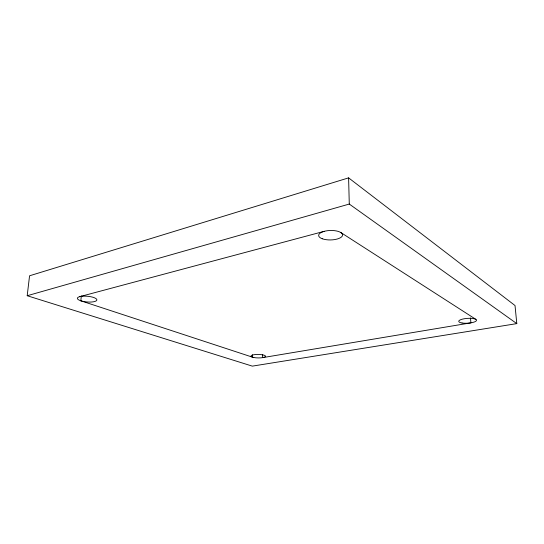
<?xml version="1.0" encoding="UTF-8"?>
<svg xmlns="http://www.w3.org/2000/svg" width="544" height="544" viewBox="0 0 544 544"><rect width="100%" height="100%" fill="white"/><g stroke="black" fill="none" stroke-linecap="round" stroke-linejoin="round"><path stroke-width="0.82" d="M262.65 354.382L262.602 357.639L470.886 322.85L470.499 317.914M252.525 354.722L252.484 357.17L80.832 300.805L81.294 295.909M27.2 295.725L29.56 275.788L348.602 177.868L515.025 305.538L516.8 323.619L252.328 366.132L27.2 295.725L349.282 204.061L516.8 323.619M79.723 296.664L324.272 231.316M340.904 232.574L475.939 319.41M348.602 177.868L349.282 204.061M322.259 238.755A11.975 4.733 -1.3 0 0 342.224 236.144A11.975 4.733 -1.3 0 0 327.386 230.71A11.975 4.733 -1.3 0 0 322.259 238.755M253.728 357.496A7.276 1.754 0.7 0 0 265.465 356.524A7.276 1.754 0.7 0 0 255.626 354.511A7.276 1.754 0.7 0 0 253.728 357.496M80.675 300.757A9.785 2.863 4.9 0 0 96.689 300.431A9.785 2.863 4.9 0 0 84.048 296.14A9.785 2.863 4.9 0 0 80.675 300.757M462.053 323.014A8.915 2.421 -3.7 0 0 476.435 320.634A8.915 2.421 -3.7 0 0 464.44 318.716A8.915 2.421 -3.7 0 0 462.053 323.014"/></g></svg>
